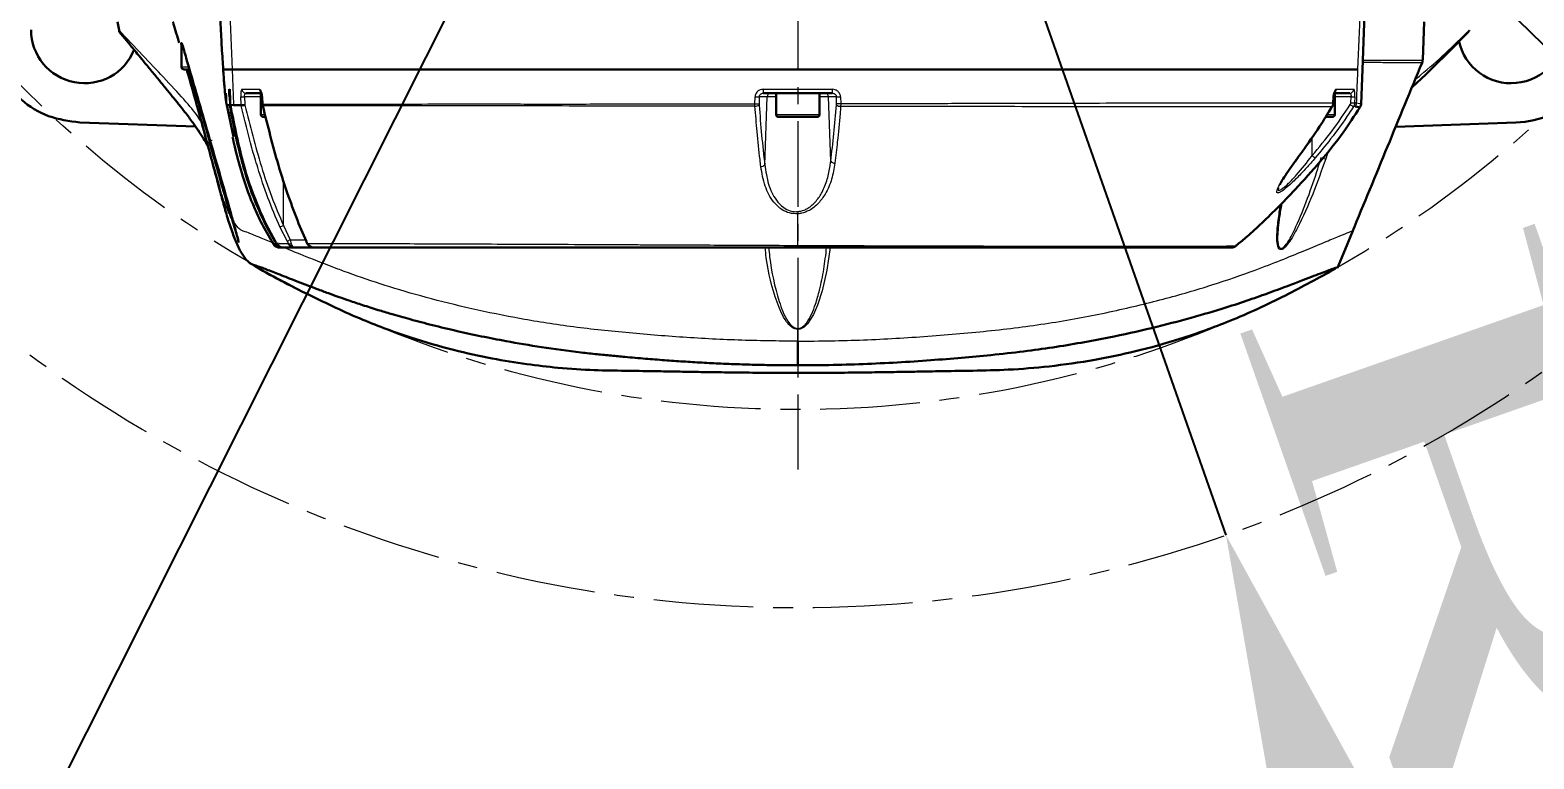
# Model space of a CAD drawing. Header units: millimetres. Extents: x 0 to 8400, y 0 to 5940.
# Drawn here: x 2270 to 2461.6, y 1826.1 to 1919 of the extents above; entities that cross this region are included whole.
import ezdxf

# ---------------------------------------------------------------- set-up
doc = ezdxf.new("R2010")
doc.units = ezdxf.units.MM
doc.linetypes.add('CENTERX2', pattern=[20.32, 12.7, -2.54, 2.54, -2.54])
doc.styles.get("Standard").update_dxf_attribs({"font": 'times.ttf', "width": 2, "height": 50})
doc.dimstyles.new('ISO-25', dxfattribs={"dimtxt": 40, "dimasz": 40, "dimexe": 1.25, "dimexo": 0.625, "dimtad": 1, "dimtxsty": 'Standard', "dimcen": 2.5, "dimclrd": 1, "dimclrt": 1, "dimadec": 0, "dimazin": 0, "dimtfac": 1, "dimtmove": 0, "dimatfit": 3, "dimfxl": 1, "dimarcsym": 0})

# ---------------------------------------------------------------- blocks, each defined once
blk = doc.blocks.new('*D15')
at = {"color": 1, "lineweight": -2, "transparency": 16777216}
for p, q in [((2367.81, 2009.87), (2049.32, 1375.78)), ((1923.86, 1125.99), (2031.37, 1340.03))]:
    blk.add_line(p, q, dxfattribs=at)
at = {"color": 1, "lineweight": 25, "transparency": 16777216}
blk.add_solid([(2025.41, 1343.02), (2037.33, 1337.04), (2049.32, 1375.78)], dxfattribs=at)
at = {"layer": 'Defpoints', "color": 0, "lineweight": 25, "transparency": 16777216}
for p in [(2367.81, 2009.87), (2049.32, 1375.78)]:
    blk.add_point(p, dxfattribs=at)
at = {"color": 1, "lineweight": 25, "transparency": 16777216, "insert": (1945.82, 1226.6), "char_height": 40, "attachment_point": 5, "rotation": 63.331}
blk.add_mtext('R709,59', dxfattribs=at)
blk = doc.blocks.new('*D16')
at = {"color": 1, "lineweight": -2, "transparency": 16777216}
for p, q in [((2367.81, 2009.87), (2422.34, 1854.64)), ((2514.19, 1593.15), (2435.59, 1816.9))]:
    blk.add_line(p, q, dxfattribs=at)
at = {"color": 1, "lineweight": 25, "transparency": 16777216}
blk.add_solid([(2441.88, 1819.11), (2429.3, 1814.69), (2422.34, 1854.64)], dxfattribs=at)
at = {"layer": 'Defpoints', "color": 0, "lineweight": 25, "transparency": 16777216}
for p in [(2367.81, 2009.87), (2422.34, 1854.64)]:
    blk.add_point(p, dxfattribs=at)
at = {"color": 1, "lineweight": 25, "transparency": 16777216, "insert": (2505.62, 1694.62), "char_height": 40, "attachment_point": 5, "rotation": 289.3549}
blk.add_mtext('R164,53', dxfattribs=at)
blk = doc.blocks.new('*D17')
at = {"color": 1, "lineweight": -2, "transparency": 16777216}
for p, q in [((2088.8, 2282.43), (2239.59, 2135.13)), ((2467.42, 1912.57), (2268.2, 2107.18)), ((2496.04, 1884.62), (2524.65, 1856.66))]:
    blk.add_line(p, q, dxfattribs=at)
at = {"color": 1, "lineweight": 25, "transparency": 16777216}
for points in [[(2244.24, 2139.9), (2234.93, 2130.36), (2268.2, 2107.18)], [(2500.69, 1889.38), (2491.38, 1879.85), (2467.42, 1912.57)]]:
    blk.add_solid(points, dxfattribs=at)
at = {"layer": 'Defpoints', "color": 0, "lineweight": 25, "transparency": 16777216}
for p in [(2268.2, 2107.18), (2467.42, 1912.57)]:
    blk.add_point(p, dxfattribs=at)
at = {"color": 1, "lineweight": 25, "transparency": 16777216, "insert": (2167.86, 2241.16), "char_height": 40, "attachment_point": 5, "rotation": 315.6709}
blk.add_mtext('∅278,5', dxfattribs=at)

msp = doc.modelspace()

# ---------------------------------------------------------------- linework, layer by layer
at = {"color": 7, "linetype": 'CENTERX2', "lineweight": 0, "ltscale": 0.857143}
msp.add_line((2367.811, 2151.2), (2367.811, 1862.977), dxfattribs=at)
at = {"color": 8, "linetype": 'Continuous', "lineweight": 15}
for p, q in [((2295.794, 1913.982), (2294.63, 1944.263)), ((2289.334, 1917.373), (2289.35, 1917.329)), ((2289.32, 1917.111), (2289.425, 1917.111)), ((2289.332, 1914.284), (2290.23, 1914.284)), ((2295.965, 1909.527), (2295.794, 1913.982)), ((2295.386, 1911.439), (2295.451, 1911.439)), ((2295.453, 1909.508), (2295.416, 1910.465)), ((2296.896, 1909.511), (2296.864, 1910.465)), ((2297, 1911.439), (2299.246, 1911.439)), ((2299.426, 1910.466), (2297.352, 1910.466)), ((2297.352, 1910.466), (2297.384, 1909.513)), ((2299.599, 1910.465), (2299.642, 1909.528)), ((2362.351, 1909.603), (2362.373, 1910.465)), ((2362.356, 1909.284), (2362.351, 1909.603)), ((2362.898, 1910.466), (2362.876, 1909.605)), ((2362.876, 1909.605), (2362.879, 1909.445)), ((2363.894, 1910.466), (2362.898, 1910.466)), ((2363.396, 1911.439), (2372.226, 1911.439)), ((2363.603, 1901.832), (2363.894, 1910.466)), ((2365.035, 1910.466), (2363.894, 1910.466)), ((2371.727, 1910.466), (2370.586, 1910.466)), ((2372.723, 1910.466), (2371.727, 1910.466)), ((2372.003, 1902.276), (2371.727, 1910.466)), ((2372.744, 1909.627), (2372.723, 1910.466)), ((2372.74, 1909.447), (2372.744, 1909.627)), ((2373.248, 1910.465), (2373.27, 1909.625)), ((2373.27, 1909.625), (2373.263, 1909.266)), ((2435.988, 1909.718), (2436.022, 1910.465)), ((2438.269, 1910.466), (2436.195, 1910.466)), ((2436.375, 1911.439), (2438.621, 1911.439)), ((2438.245, 1909.733), (2438.269, 1910.466)), ((2438.757, 1910.465), (2438.732, 1909.731)), ((2438.732, 1909.731), (2438.977, 1909.731)), ((2295.468, 1909.371), (2295.453, 1909.508)), ((2295.955, 1909.528), (2295.965, 1909.527)), ((2295.965, 1909.527), (2295.966, 1909.528)), ((2295.966, 1909.528), (2295.976, 1909.529)), ((2295.987, 1909.351), (2295.978, 1909.353)), ((2295.988, 1909.352), (2295.987, 1909.351)), ((2295.999, 1909.352), (2295.988, 1909.352)), ((2296.92, 1909.325), (2296.896, 1909.511)), ((2297.384, 1909.513), (2297.396, 1909.42)), ((2299.426, 1908.228), (2299.917, 1908.228)), ((2299.642, 1909.528), (2299.668, 1909.331)), ((2365.035, 1908.228), (2370.586, 1908.228)), ((2435.258, 1908.228), (2436.195, 1908.228)), ((2438.829, 1909.24), (2438.582, 1909.237)), ((2433.331, 1902.993), (2433.333, 1905.351)), ((2435.368, 1903.548), (2435.043, 1902.588)), ((2302.296, 1894.085), (2302.292, 1899.815)), ((2302.797, 1892.025), (2301.855, 1893.894)), ((2302.296, 1894.085), (2303.134, 1892.245)), ((2303.134, 1892.245), (2305.17, 1892.245)), ((2367.811, 1880.848), (2367.811, 1880.958)), ((2367.811, 1879.331), (2367.811, 1880.848))]:
    msp.add_line(p, q, dxfattribs=at)
at = {"color": 7, "linetype": 'Continuous', "lineweight": 30}
for p, q in [((2439.721, 1913.979), (2440.892, 1944.261)), ((2281.17, 1920.038), (2281.358, 1918.98)), ((2447.4, 1915.176), (2447.57, 1920.038)), ((2281.358, 1918.98), (2281.396, 1918.768)), ((2281.396, 1918.768), (2282.564, 1917.352)), ((2453.334, 1918.903), (2453.344, 1918.989)), ((2289.332, 1917.01), (2289.332, 1914.284)), ((2289.52, 1917.01), (2289.332, 1917.01)), ((2290.324, 1913.982), (2289.635, 1913.982)), ((2294.623, 1913.982), (2295.794, 1913.982)), ((2294.624, 1913.982), (2295.794, 1913.982)), ((2295.794, 1913.982), (2439.155, 1913.982)), ((2439.552, 1909.608), (2439.721, 1913.979)), ((2446.037, 1911.708), (2447.792, 1913.333)), ((2294.967, 1910.953), (2294.898, 1910.953)), ((2294.922, 1910.378), (2294.91, 1910.479)), ((2295.018, 1909.809), (2294.922, 1910.378)), ((2294.992, 1910.468), (2295.021, 1909.736)), ((2295.021, 1909.736), (2295.033, 1909.612)), ((2295.033, 1909.612), (2295.945, 1905.371)), ((2295.451, 1911.439), (2295.455, 1911.391)), ((2295.496, 1910.465), (2295.533, 1909.509)), ((2299.361, 1910.953), (2297.497, 1910.953)), ((2299.426, 1910.953), (2299.426, 1908.228)), ((2299.58, 1910.461), (2299.623, 1909.525)), ((2372.195, 1910.953), (2363.427, 1910.953)), ((2365.035, 1910.953), (2365.035, 1908.228)), ((2370.586, 1908.228), (2370.586, 1910.953)), ((2436.012, 1909.714), (2436.046, 1910.461)), ((2436.195, 1908.228), (2436.195, 1910.953)), ((2438.125, 1910.953), (2436.195, 1910.953)), ((2295.533, 1909.509), (2295.548, 1909.369)), ((2299.999, 1907.925), (2299.729, 1907.925)), ((2370.284, 1907.925), (2365.338, 1907.925)), ((2435.893, 1907.925), (2435.045, 1907.925)), ((2291.104, 1906.693), (2276.37, 1907.208)), ((2443.96, 1906.673), (2459.251, 1907.208)), ((2294.136, 1898.867), (2293.407, 1901.603)), ((2293.433, 1901.469), (2293.424, 1901.502)), ((2428.988, 1898.884), (2428.979, 1898.742)), ((2300.046, 1894.307), (2301.306, 1892.001)), ((2304.234, 1894.355), (2305.219, 1892.026)), ((2301.238, 1892), (2300.049, 1894.127)), ((2302.25, 1891.271), (2301.864, 1891.271)), ((2306.06, 1891.271), (2303.735, 1891.271)), ((2367.811, 1876.265), (2367.811, 1879.331))]:
    msp.add_line(p, q, dxfattribs=at)
at = {"color": 8, "linetype": 'Continuous', "lineweight": 15, "flags": 128}
for points in [[(2299.599, 1910.465), (2299.579, 1910.462), (2299.574, 1910.461)], [(2435.988, 1909.718), (2436.008, 1909.715), (2436.014, 1909.714)], [(2436.022, 1910.465), (2436.042, 1910.462), (2436.048, 1910.461)], [(2299.616, 1909.525), (2299.621, 1909.526), (2299.642, 1909.528)], [(2301.238, 1892), (2301.234, 1892.017), (2301.234, 1892.022)], [(2371.94, 1891.271), (2371.511, 1888.397), (2370.895, 1885.741), (2370.317, 1883.941), (2369.791, 1882.726), (2369.029, 1881.54), (2368.616, 1881.148), (2368.098, 1880.886), (2367.811, 1880.848), (2367.811, 1880.848), (2367.811, 1880.848)]]:
    msp.add_lwpolyline(points, dxfattribs=at)
at = {"color": 7, "linetype": 'Continuous', "lineweight": 30, "flags": 128}
for points in [[(2299.641, 1909.338), (2299.647, 1909.333), (2299.668, 1909.331)], [(2435.87, 1909.226), (2435.861, 1909.216), (2435.836, 1909.207)], [(2436.54, 1888.691), (2437.51, 1891.042), (2438.48, 1893.394)], [(2305.18, 1892.055), (2305.194, 1892.039), (2305.219, 1892.026)], [(2305.331, 1891.77), (2305.33, 1891.773), (2305.332, 1891.784), (2305.34, 1891.798)]]:
    msp.add_lwpolyline(points, dxfattribs=at)
at = {"color": 7, "linetype": 'CENTERX2', "lineweight": 0}
for radius in [164.527, 139.25]:
    msp.add_circle((2367.811, 2009.872), radius, dxfattribs=at)
msp.add_arc((2367.811, 2009.872), 709.586, 100, 80, dxfattribs=at)
at = {"color": 7, "linetype": 'Continuous', "lineweight": 30}
for centre, radius, start, end in [((2458.654, 1919.028), 6.813, 191.86398, 82.87851), ((2276.967, 1919.028), 6.813, 180, 338.16127), ((2289.52, 1917.515), 0.505, 247.70661, 261.39532), ((2289.635, 1914.284), 0.303, 180, 270), ((2294.385, 1910.447), 0.527, 3.65409, 4.36737), ((2299.729, 1908.228), 0.303, 180, 270), ((2365.338, 1908.228), 0.303, 180, 270), ((2370.284, 1908.228), 0.303, 270, 0), ((2435.893, 1908.228), 0.303, 270, 0), ((2301.837, 1892.28), 1.009, 212.41374, 270.00013), ((2301.863, 1892.28), 1.009, 222.81888, 269.33145), ((2422.987, 1892.28), 1.009, 269.9602, 312.58406)]:
    msp.add_arc(centre, radius, start, end, dxfattribs=at)
at = {"color": 8, "linetype": 'Continuous', "lineweight": 15}
for centre, radius, start, end in [((2289.73, 1917.514), 0.505, 196.12559, 229.77958), ((2295.21, 1909.041), 1.368, 99.04037, 102.17845), ((2295.891, 1911.458), 0.505, 182.20275, 212.68986), ((2295.477, 1910.894), 0.434, 261.91043, 272.49445), ((2297.09, 1915.497), 5.037, 267.43362, 272.9801), ((2297.5, 1911.454), 0.5, 181.73453, 269.57497), ((2299.757, 1911.454), 0.511, 181.68687, 231.52291), ((2362.595, 1915.146), 5.548, 267.47744, 272.90629), ((2362.617, 1916.011), 5.551, 267.47987, 272.90398), ((2365.369, 1911.321), 1.977, 176.58453, 190.7156), ((2364.39, 1910.458), 0.496, 90.9651, 179.02102), ((2371.231, 1910.458), 0.496, 0.97898, 89.0349), ((2370.252, 1911.321), 1.977, 349.2844, 3.41547), ((2373.004, 1916.011), 5.551, 267.09602, 272.52013), ((2373.026, 1915.169), 5.55, 267.09373, 272.5209), ((2435.865, 1911.454), 0.511, 307.52101, 358.32292), ((2438.121, 1911.454), 0.5, 270.42503, 358.26547), ((2438.507, 1914.765), 5.04, 267.02109, 272.56521), ((2438.531, 1915.497), 5.037, 267.0199, 272.56638), ((2437.961, 1909.769), 1.016, 328.58358, 357.83412), ((2295.511, 1909.908), 0.404, 261.76932, 272.14688), ((2295.705, 1908.448), 0.953, 100.01516, 104.39577), ((2296.965, 1909.567), 1.01, 182.20158, 192.22646), ((2296.973, 1909.566), 1.009, 182.20553, 192.30672), ((2296.973, 1909.567), 1.009, 182.20085, 192.31725), ((2296.984, 1909.567), 1.008, 182.1875, 192.34336), ((2297.122, 1914.542), 5.035, 267.43233, 272.98136), ((2296.03, 1915.008), 5.753, 278.90819, 283.73643), ((2362.407, 1910.049), 0.766, 266.23649, 308.06815), ((2373.218, 1909.983), 0.718, 228.26177, 273.55375), ((2442.82, 1916.732), 8.61, 237.30722, 240.51473), ((2293.569, 1903.391), 1.581, 103.22262, 116.93993), ((2372.5, 1902.67), 0.634, 218.35835, 272.84413), ((2440.984, 1911.96), 11.788, 229.52127, 231.85895), ((2435.396, 1904.751), 2.191, 250.97335, 260.71084), ((2363.116, 1902.224), 0.626, 268.31549, 321.12274), ((2300.191, 1894.042), 0.165, 116.02131, 149.23079), ((2299.137, 1900.747), 7.373, 291.62837, 295.36826), ((2301.464, 1891.818), 0.1, 225.92933, 278.85618), ((2304.102, 1890.393), 2.09, 117.59824, 128.65934), ((2303.085, 1892.175), 0.416, 245.98116, 294.01884)]:
    msp.add_arc(centre, radius, start, end, dxfattribs=at)
at = {"color": 7, "linetype": 'Continuous', "lineweight": 30}
for centre, major_axis, ratio, start_param, end_param in [((2458.783, 1919.334), (-8.802, 8.385), 0.9963623, 2.3687655, 3.8659853), ((2295.425, 1910.429), (-0.039, 1.009), 0.0073982, 6.2829005, 7.8187903), ((2295.49, 1910.429), (-0.039, 1.009), 0.0073701, 4.747013, 6.2829027)]:
    msp.add_ellipse(centre, major_axis=major_axis, ratio=ratio, start_param=start_param, end_param=end_param, dxfattribs=at)
for points, knots in [([(2292.691, 1954.356), (2292.701, 1954.15), (2292.787, 1952.234), (2292.96, 1948.265), (2293.202, 1942.776), (2293.442, 1937.351), (2293.672, 1932.223), (2293.895, 1927.418), (2294.101, 1923.199), (2294.29, 1919.571), (2294.468, 1916.371), (2294.567, 1914.837), (2294.623, 1913.982)], [0, 0, 0, 0, 0.0122862, 0.1138208, 0.2157186, 0.3173775, 0.4184607, 0.5193103, 0.631893, 0.7448956, 0.8576422, 1, 1, 1, 1]), ([(2288.225, 1920.038), (2288.228, 1920.026), (2288.433, 1919.337), (2288.71, 1918.397), (2288.978, 1917.464), (2289.004, 1917.373)], [0, 0, 0, 0, 0.0148412, 0.9036808, 1, 1, 1, 1]), ([(2276.37, 1907.208), (2275.014, 1907.389), (2272.304, 1907.751), (2268.755, 1909.961), (2266.129, 1913.123), (2264.918, 1916.299), (2264.759, 1918.257), (2264.71, 1918.866)], [0, 0, 0, 0, 0.2249112, 0.4498429, 0.6743307, 0.8986443, 1, 1, 1, 1]), ([(2292.705, 1904.121), (2292.685, 1904.166), (2292.544, 1904.488), (2292.126, 1905.184), (2291.491, 1906.161), (2290.702, 1907.268), (2289.878, 1908.359), (2288.991, 1909.489), (2288.179, 1910.501), (2287.316, 1911.56), (2286.401, 1912.672), (2285.439, 1913.84), (2284.524, 1914.955), (2283.752, 1915.898), (2283.119, 1916.672), (2282.742, 1917.135), (2282.564, 1917.352)], [0, 0, 0, 0, 0.0155199, 0.11091595, 0.20693791, 0.29071822, 0.39752276, 0.47175625, 0.55014885, 0.62073959, 0.69745298, 0.7799454, 0.85456801, 0.91441979, 0.95966956, 1, 1, 1, 1]), ([(2289.343, 1917.01), (2289.323, 1917.082), (2289.281, 1917.23), (2289.249, 1917.352), (2289.246, 1917.367), (2289.245, 1917.374)], [0, 0, 0, 0, 0.33841721, 0.691504, 1, 1, 1, 1]), ([(2289.35, 1917.329), (2289.35, 1917.329), (2289.35, 1917.33), (2289.358, 1917.306), (2289.372, 1917.261), (2289.381, 1917.233)], [0, 0, 0, 0, 0.0902314, 0.4402275, 1, 1, 1, 1]), ([(2447.793, 1913.334), (2449.382, 1914.893), (2451.251, 1916.727), (2453.062, 1918.619), (2453.334, 1918.903)], [0, 0, 0, 0, 0.8498848, 1, 1, 1, 1]), ([(2289.381, 1917.233), (2289.387, 1917.213), (2289.408, 1917.147), (2289.469, 1916.943), (2289.551, 1916.668), (2289.607, 1916.474), (2289.634, 1916.381)], [0, 0, 0, 0, 0.1328473, 0.4332322, 0.7306664, 1, 1, 1, 1]), ([(2289.634, 1916.381), (2289.728, 1916.059), (2290.198, 1914.446), (2291.272, 1910.747), (2292.248, 1907.369), (2292.851, 1905.282)], [0, 0, 0, 0, 0.0872022, 0.4360095, 1, 1, 1, 1]), ([(2289.977, 1913.982), (2290.029, 1913.801), (2290.586, 1911.862), (2291.772, 1907.593), (2292.872, 1903.518), (2293.475, 1901.281)], [0, 0, 0, 0, 0.0441306, 0.4752241, 1, 1, 1, 1]), ([(2294.624, 1913.982), (2294.634, 1913.834), (2294.696, 1912.922), (2294.798, 1911.577), (2294.872, 1910.862), (2294.909, 1910.504)], [0, 0, 0, 0, 0.087768, 0.5428244, 1, 1, 1, 1]), ([(2438.41, 1893.224), (2439.912, 1896.863), (2442.884, 1904.061), (2445.854, 1911.264), (2447.323, 1914.826)], [0, 0, 0, 0, 0.5054054, 1, 1, 1, 1]), ([(2447.321, 1914.827), (2447.322, 1914.827), (2447.329, 1914.826), (2447.319, 1914.826), (2447.31, 1914.827)], [0, 0, 0, 0, 0.137777, 1, 1, 1, 1]), ([(2447.311, 1914.826), (2447.327, 1914.855), (2447.387, 1914.961), (2447.387, 1915.086), (2447.386, 1915.178)], [0, 0, 0, 0, 0.26525029, 1, 1, 1, 1]), ([(2294.909, 1910.504), (2294.909, 1910.5), (2294.91, 1910.494), (2294.91, 1910.488), (2294.91, 1910.486), (2294.91, 1910.488), (2294.91, 1910.504), (2294.907, 1910.581), (2294.902, 1910.736), (2294.897, 1910.914), (2294.898, 1910.942), (2294.898, 1910.953)], [0, 0, 0, 0, 0.0165001, 0.0265364, 0.0332819, 0.0400304, 0.0539749, 0.1148755, 0.3572571, 0.7270655, 1, 1, 1, 1]), ([(2294.967, 1910.953), (2294.968, 1910.944), (2294.971, 1910.921), (2294.98, 1910.739), (2294.988, 1910.564), (2294.992, 1910.469), (2294.992, 1910.468)], [0, 0, 0, 0, 0.252522, 0.6015126, 0.9955103, 1, 1, 1, 1]), ([(2299.453, 1911.069), (2299.452, 1911.07), (2299.451, 1911.071), (2299.473, 1911.03), (2299.506, 1910.935), (2299.543, 1910.772), (2299.567, 1910.602), (2299.57, 1910.492), (2299.571, 1910.461)], [0, 0, 0, 0, 0.0777917, 0.2221004, 0.4117264, 0.6319461, 0.8965242, 1, 1, 1, 1]), ([(2435.864, 1909.229), (2435.89, 1909.271), (2435.978, 1909.417), (2435.998, 1909.59), (2436.013, 1909.713)], [0, 0, 0, 0, 0.2860928, 1, 1, 1, 1]), ([(2436.05, 1910.461), (2436.051, 1910.493), (2436.054, 1910.614), (2436.083, 1910.798), (2436.125, 1910.968), (2436.157, 1911.052), (2436.176, 1911.079), (2436.171, 1911.072), (2436.171, 1911.072)], [0, 0, 0, 0, 0.1080417, 0.4044729, 0.646357, 0.8418597, 0.9977439, 1, 1, 1, 1]), ([(2439.374, 1909.139), (2439.393, 1909.162), (2439.492, 1909.278), (2439.556, 1909.457), (2439.546, 1909.596), (2439.545, 1909.61)], [0, 0, 0, 0, 0.1809686, 0.9169372, 1, 1, 1, 1]), ([(2300.049, 1894.127), (2299.496, 1895.313), (2298.385, 1897.697), (2297.422, 1900.753), (2296.372, 1904.63), (2295.867, 1907.277), (2295.468, 1909.371)], [0, 0, 0, 0, 0.24600703, 0.4946973, 0.600307, 1, 1, 1, 1]), ([(2295.548, 1909.369), (2296.059, 1906.818), (2296.789, 1903.164), (2298.337, 1898.131), (2299.42, 1895.706), (2300.046, 1894.307)], [0, 0, 0, 0, 0.4942309, 0.7080486, 1, 1, 1, 1]), ([(2299.615, 1909.575), (2299.615, 1909.528), (2299.614, 1909.448), (2299.642, 1909.372), (2299.653, 1909.341)], [0, 0, 0, 0, 0.5823895, 1, 1, 1, 1]), ([(2299.668, 1909.331), (2300.296, 1906.798), (2301.264, 1902.899), (2302.858, 1897.924), (2303.797, 1895.488), (2304.234, 1894.355)], [0, 0, 0, 0, 0.497702, 0.7664826, 1, 1, 1, 1]), ([(2423.654, 1891.537), (2424.049, 1891.857), (2425.083, 1892.693), (2426.799, 1894.282), (2428.917, 1896.335), (2431.499, 1899.006), (2434.35, 1902.21), (2437.162, 1905.653), (2438.691, 1908.056), (2439.374, 1909.129)], [0, 0, 0, 0, 0.0646395, 0.1693112, 0.2962157, 0.4383411, 0.6394895, 0.8391408, 1, 1, 1, 1]), ([(2431.468, 1902.704), (2431.659, 1902.964), (2432.615, 1904.265), (2434.113, 1906.399), (2435.316, 1908.359), (2435.836, 1909.207)], [0, 0, 0, 0, 0.1242228, 0.6212268, 1, 1, 1, 1]), ([(2439.387, 1909.128), (2439.387, 1909.125), (2439.387, 1909.122), (2439.394, 1909.102), (2439.107, 1909.172), (2438.829, 1909.24)], [0, 0, 0, 0, 0.1710226, 0.1949085, 1, 1, 1, 1]), ([(2292.851, 1905.282), (2293.28, 1903.792), (2294.142, 1900.797), (2295.163, 1897.207), (2295.722, 1895.204), (2295.885, 1894.62)], [0, 0, 0, 0, 0.4120918, 0.8287379, 1, 1, 1, 1]), ([(2295.67, 1895.001), (2295.293, 1896.305), (2294.53, 1898.94), (2293.581, 1902.257), (2293.019, 1904.22), (2292.853, 1904.8)], [0, 0, 0, 0, 0.4083497, 0.8251902, 1, 1, 1, 1]), ([(2295.829, 1905.346), (2295.847, 1905.26), (2295.938, 1904.826), (2296.299, 1903.247), (2297.068, 1900.318), (2298.296, 1896.892), (2299.69, 1893.942), (2300.614, 1892.427), (2301.086, 1891.652)], [0, 0, 0, 0, 0.0313335, 0.1577201, 0.4200188, 0.6998478, 0.8466501, 1, 1, 1, 1]), ([(2429.191, 1899.259), (2429.232, 1899.338), (2429.37, 1899.611), (2429.773, 1900.261), (2430.409, 1901.211), (2431.016, 1902.071), (2431.423, 1902.613), (2431.525, 1902.749)], [0, 0, 0, 0, 0.0937442, 0.3200896, 0.5874113, 0.8960953, 1, 1, 1, 1]), ([(2293.423, 1901.475), (2293.623, 1900.729), (2293.995, 1899.34), (2294.363, 1897.965), (2294.533, 1897.328)], [0, 0, 0, 0, 0.53701551, 1, 1, 1, 1]), ([(2294.537, 1897.329), (2294.725, 1896.64), (2295.126, 1895.176), (2295.747, 1893.286), (2296.301, 1891.883), (2296.756, 1890.944), (2297.114, 1890.32), (2297.477, 1889.811), (2297.834, 1889.43), (2298.241, 1889.144), (2298.489, 1889.083), (2299.309, 1888.809), (2300.826, 1888.215), (2302.791, 1887.441), (2304.811, 1886.655), (2306.629, 1885.967), (2307.957, 1885.473), (2309.328, 1884.975), (2310.776, 1884.472), (2312.428, 1883.922), (2314.204, 1883.361), (2316.22, 1882.757), (2318.499, 1882.11), (2321.299, 1881.373), (2324.334, 1880.642), (2327.473, 1879.957), (2331.041, 1879.258), (2335.238, 1878.544), (2339.155, 1878.009), (2342.157, 1877.678), (2344.022, 1877.498), (2346.076, 1877.305), (2348.33, 1877.11), (2350.807, 1876.915), (2353.206, 1876.748), (2355.597, 1876.604), (2358.097, 1876.479), (2360.649, 1876.379), (2363.197, 1876.31), (2365.565, 1876.271), (2367.083, 1876.267), (2367.811, 1876.265)], [0, 0, 0, 0, 0.0699705, 0.1489126, 0.2260689, 0.2679818, 0.3088444, 0.3507856, 0.3919913, 0.4324216, 0.4753506, 0.5146118, 0.5471886, 0.5788743, 0.6116591, 0.6251689, 0.6399084, 0.6530018, 0.6650848, 0.6798514, 0.6961602, 0.7087981, 0.7269663, 0.7467052, 0.767345, 0.7870614, 0.8059306, 0.83194, 0.8597553, 0.8706895, 0.8802657, 0.889394, 0.9029891, 0.9153068, 0.9274735, 0.9395047, 0.9514158, 0.9649473, 0.977553, 0.9892378, 1, 1, 1, 1]), ([(2428.912, 1892.83), (2428.912, 1892.847), (2428.903, 1893.134), (2428.969, 1893.93), (2429.114, 1895.247), (2429.294, 1896.294), (2429.39, 1896.853)], [0, 0, 0, 0, 0.0146434, 0.250292, 0.5998898, 1, 1, 1, 1]), ([(2295.885, 1894.618), (2295.985, 1894.259), (2296.182, 1893.544), (2296.402, 1892.738), (2296.488, 1892.403), (2296.512, 1892.311)], [0, 0, 0, 0, 0.42217643, 0.84153747, 1, 1, 1, 1]), ([(2296.512, 1892.311), (2296.533, 1892.231), (2296.567, 1892.096), (2296.586, 1892.007), (2296.585, 1892.011), (2296.585, 1892.012)], [0, 0, 0, 0, 0.5713229, 0.9524327, 1, 1, 1, 1]), ([(2300.985, 1891.739), (2300.99, 1891.739), (2301.005, 1891.737), (2301.02, 1891.737), (2301.031, 1891.737)], [0, 0, 0, 0, 0.3141906, 1, 1, 1, 1]), ([(2301.306, 1892.001), (2301.325, 1891.97), (2301.376, 1891.886), (2301.428, 1891.802), (2301.46, 1891.75)], [0, 0, 0, 0, 0.3773891, 1, 1, 1, 1]), ([(2302.25, 1891.271), (2302.247, 1891.271), (2302.134, 1891.271), (2301.911, 1891.311), (2301.607, 1891.472), (2301.466, 1891.654), (2301.395, 1891.746)], [0, 0, 0, 0, 0.0064381, 0.3369484, 0.663075, 1, 1, 1, 1]), ([(2301.46, 1891.75), (2301.532, 1891.657), (2301.672, 1891.474), (2301.979, 1891.311), (2302.204, 1891.271), (2302.318, 1891.271), (2302.32, 1891.271)], [0, 0, 0, 0, 0.3362587, 0.6616922, 0.9935939, 1, 1, 1, 1]), ([(2303.735, 1891.271), (2303.469, 1891.271), (2302.938, 1891.271), (2302.771, 1891.271), (2302.712, 1891.271), (2302.546, 1891.271), (2302.413, 1891.271), (2302.32, 1891.271)], [0, 0, 0, 0, 0.0779398, 0.1560964, 0.2342703, 0.4700685, 1, 1, 1, 1]), ([(2303.735, 1891.271), (2303.733, 1891.271), (2303.718, 1891.271), (2303.591, 1891.275), (2303.371, 1891.33), (2303.095, 1891.512), (2302.976, 1891.7), (2302.915, 1891.796)], [0, 0, 0, 0, 0.0059707, 0.0464615, 0.382963, 0.6849328, 1, 1, 1, 1]), ([(2305.185, 1892.057), (2305.209, 1892.001), (2305.258, 1891.883), (2305.331, 1891.771), (2305.369, 1891.712)], [0, 0, 0, 0, 0.4725031, 1, 1, 1, 1]), ([(2305.34, 1891.798), (2305.409, 1891.703), (2305.543, 1891.515), (2305.856, 1891.332), (2306.107, 1891.275), (2306.251, 1891.271), (2306.269, 1891.271), (2306.271, 1891.271)], [0, 0, 0, 0, 0.3138531, 0.6146554, 0.9497386, 0.9940631, 1, 1, 1, 1]), ([(2305.343, 1891.777), (2305.377, 1891.715), (2305.433, 1891.614), (2305.528, 1891.553), (2305.563, 1891.53)], [0, 0, 0, 0, 0.6241232, 1, 1, 1, 1]), ([(2367.755, 1891.271), (2365.507, 1891.271), (2361.002, 1891.271), (2354.259, 1891.271), (2347.627, 1891.271), (2341.192, 1891.271), (2335.032, 1891.271), (2329.216, 1891.271), (2323.833, 1891.271), (2318.934, 1891.271), (2314.13, 1891.271), (2309.649, 1891.271), (2307.397, 1891.271), (2306.271, 1891.271)], [0, 0, 0, 0, 0.0857314, 0.1717363, 0.2574691, 0.3432042, 0.4292163, 0.5149595, 0.6007672, 0.6868488, 0.7726593, 0.8863303, 1, 1, 1, 1]), ([(2423.093, 1891.271), (2423.094, 1891.271), (2423.124, 1891.271), (2422.584, 1891.271), (2421.23, 1891.271), (2419.166, 1891.271), (2416.418, 1891.271), (2412.975, 1891.271), (2408.911, 1891.271), (2404.269, 1891.271), (2399.087, 1891.271), (2393.445, 1891.271), (2387.417, 1891.271), (2381.066, 1891.271), (2374.492, 1891.271), (2369.998, 1891.271), (2367.755, 1891.271)], [0, 0, 0, 0, 0.00254877, 0.09475439, 0.16999576, 0.24547799, 0.32071977, 0.39594926, 0.47141684, 0.54664573, 0.62210523, 0.69780612, 0.77326196, 0.84875938, 0.92450086, 1, 1, 1, 1]), ([(2298.16, 1889.221), (2298.227, 1889.179), (2300.619, 1887.702), (2305.377, 1885.297), (2312.084, 1882.092), (2318.277, 1879.809), (2323.799, 1878.21), (2328.747, 1877.119), (2333.199, 1876.392), (2337.596, 1875.895), (2341.81, 1875.623), (2345.686, 1875.576), (2349.049, 1875.523), (2351.886, 1875.474), (2354.281, 1875.432), (2356.678, 1875.392), (2359.862, 1875.345), (2363.632, 1875.307), (2367.74, 1875.292), (2371.809, 1875.306), (2375.494, 1875.342), (2378.704, 1875.388), (2381.351, 1875.432), (2383.664, 1875.472), (2386.649, 1875.525), (2390.332, 1875.583), (2394.825, 1875.675), (2400.012, 1876.103), (2405.423, 1876.872), (2410.995, 1878.034), (2416.743, 1879.629), (2423.144, 1881.944), (2429.779, 1885), (2434.185, 1887.423), (2436.308, 1888.59)], [0, 0, 0, 0, 0.0015172, 0.0540113, 0.1027955, 0.1455007, 0.1831955, 0.2173089, 0.2486905, 0.2778331, 0.3138, 0.346802, 0.376714, 0.3973538, 0.4164558, 0.434354, 0.4551253, 0.4807552, 0.5076496, 0.5334449, 0.5582175, 0.579865, 0.5985054, 0.6165056, 0.6388084, 0.6657994, 0.6980204, 0.73478, 0.7760248, 0.812639, 0.8531968, 0.899007, 0.9513476, 1, 1, 1, 1]), ([(2367.811, 1876.265), (2369.133, 1876.272), (2371.91, 1876.287), (2376.138, 1876.413), (2380.469, 1876.62), (2384.659, 1876.896), (2388.641, 1877.221), (2392.598, 1877.584), (2396.481, 1878.006), (2400.314, 1878.543), (2403.933, 1879.14), (2408.196, 1879.949), (2412.966, 1881.008), (2417.954, 1882.307), (2422.047, 1883.524), (2425.335, 1884.602), (2428.069, 1885.583), (2430.379, 1886.447), (2432.202, 1887.14), (2433.569, 1887.665), (2434.645, 1888.077), (2435.491, 1888.396), (2436.112, 1888.621), (2436.444, 1888.722), (2436.571, 1888.749), (2436.551, 1888.727), (2436.55, 1888.726)], [0, 0, 0, 0, 0.0361925, 0.0760045, 0.1161398, 0.1561811, 0.1935862, 0.2297346, 0.2712567, 0.30934, 0.3476687, 0.3866799, 0.4509071, 0.5158218, 0.5797088, 0.6277683, 0.6759935, 0.7290572, 0.7727823, 0.811813, 0.8502015, 0.8881738, 0.9267897, 0.9657937, 0.9978749, 1, 1, 1, 1])]:
    msp.add_open_spline(points, degree=3, knots=knots, dxfattribs=at)
at = {"color": 8, "linetype": 'Continuous', "lineweight": 15}
for points, knots in [([(2439.155, 1913.982), (2439.365, 1919.03), (2439.785, 1929.124), (2440.201, 1939.218), (2440.409, 1944.263)], [0, 0, 0, 0, 0.5002066, 1, 1, 1, 1]), ([(2291.875, 1907.18), (2291.74, 1907.434), (2291.349, 1908.166), (2289.706, 1910.087), (2287.226, 1912.763), (2284.374, 1915.749), (2282.362, 1917.905), (2281.358, 1918.98)], [0, 0, 0, 0, 0.1245182, 0.3598215, 0.5948784, 0.7979759, 1, 1, 1, 1]), ([(2289.245, 1917.374), (2289.248, 1917.374), (2289.265, 1917.374), (2289.294, 1917.374), (2289.322, 1917.373), (2289.334, 1917.373)], [0, 0, 0, 0, 0.1175815, 0.5879022, 1, 1, 1, 1]), ([(2289.334, 1917.373), (2289.338, 1917.367), (2289.342, 1917.356), (2289.37, 1917.266), (2289.381, 1917.233)], [0, 0, 0, 0, 0.6353972, 1, 1, 1, 1]), ([(2446.446, 1912.699), (2446.684, 1912.891), (2449.101, 1914.834), (2451.332, 1917.02), (2453.344, 1918.99)], [0, 0, 0, 0, 0.0985511, 1, 1, 1, 1]), ([(2292.853, 1904.8), (2292.76, 1905.123), (2292.298, 1906.738), (2291.421, 1909.799), (2290.631, 1912.536), (2290.214, 1913.982)], [0, 0, 0, 0, 0.1054893, 0.5274474, 1, 1, 1, 1]), ([(2438.977, 1909.731), (2439.005, 1910.396), (2439.064, 1911.813), (2439.123, 1913.23), (2439.155, 1913.982)], [0, 0, 0, 0, 0.4695259, 1, 1, 1, 1]), ([(2447.31, 1914.827), (2447.263, 1914.827), (2447.165, 1914.827), (2446.315, 1914.824), (2445.081, 1914.82), (2443.524, 1914.824), (2441.772, 1914.837), (2440.362, 1914.848), (2439.755, 1914.852)], [0, 0, 0, 0, 0.1902579, 0.3899357, 0.5508038, 0.7116714, 0.8758614, 1, 1, 1, 1]), ([(2439.767, 1915.151), (2440.374, 1915.15), (2441.77, 1915.147), (2443.539, 1915.144), (2445.118, 1915.151), (2446.383, 1915.163), (2447.154, 1915.175), (2447.497, 1915.173), (2447.398, 1915.176), (2447.396, 1915.176)], [0, 0, 0, 0, 0.1233672, 0.2837652, 0.44748, 0.6111941, 0.8044704, 0.9977463, 1, 1, 1, 1]), ([(2294.993, 1910.479), (2294.971, 1910.479), (2294.921, 1910.48), (2294.914, 1910.479), (2294.91, 1910.479)], [0, 0, 0, 0, 0.4326078, 1, 1, 1, 1]), ([(2295.021, 1909.736), (2295.046, 1909.649), (2295.098, 1909.473), (2295.185, 1909.528), (2295.305, 1909.497), (2295.401, 1909.504), (2295.453, 1909.508)], [0, 0, 0, 0, 0.1579967, 0.3160232, 0.6321668, 1, 1, 1, 1]), ([(2295.468, 1909.371), (2295.415, 1909.37), (2295.318, 1909.367), (2295.198, 1909.4), (2295.11, 1909.347), (2295.059, 1909.524), (2295.033, 1909.612)], [0, 0, 0, 0, 0.3678165, 0.683888, 0.8419591, 1, 1, 1, 1]), ([(2297, 1911.439), (2296.988, 1911.434), (2296.956, 1911.423), (2296.912, 1911.31), (2296.877, 1911.091), (2296.859, 1910.799), (2296.862, 1910.576), (2296.864, 1910.465)], [0, 0, 0, 0, 0.1383223, 0.3570278, 0.5722673, 0.786289, 1, 1, 1, 1]), ([(2297.352, 1910.466), (2297.35, 1910.522), (2297.346, 1910.634), (2297.367, 1910.781), (2297.404, 1910.89), (2297.45, 1910.946), (2297.484, 1910.951), (2297.497, 1910.953)], [0, 0, 0, 0, 0.2099394, 0.420991, 0.6359837, 0.8579604, 1, 1, 1, 1]), ([(2299.599, 1910.465), (2299.595, 1910.524), (2299.585, 1910.696), (2299.539, 1910.968), (2299.457, 1911.228), (2299.354, 1911.405), (2299.282, 1911.427), (2299.246, 1911.439)], [0, 0, 0, 0, 0.1144073, 0.33066432, 0.55131509, 0.77555959, 1, 1, 1, 1]), ([(2299.642, 1909.528), (2300.576, 1909.53), (2302.447, 1909.534), (2306.303, 1909.55), (2310.864, 1909.549), (2316.178, 1909.553), (2322.129, 1909.574), (2328.837, 1909.574), (2336.276, 1909.56), (2344.506, 1909.571), (2353.232, 1909.589), (2359.311, 1909.598), (2362.351, 1909.603)], [0, 0, 0, 0, 0.09570324, 0.19171102, 0.28741346, 0.38310382, 0.47909868, 0.57478765, 0.67860197, 0.78241621, 0.89120798, 1, 1, 1, 1]), ([(2363.396, 1911.439), (2363.323, 1911.434), (2363.137, 1911.423), (2362.854, 1911.31), (2362.594, 1911.091), (2362.414, 1910.798), (2362.387, 1910.576), (2362.373, 1910.465)], [0, 0, 0, 0, 0.1389352, 0.3575987, 0.5726921, 0.786504, 1, 1, 1, 1]), ([(2362.898, 1910.466), (2362.905, 1910.522), (2362.918, 1910.634), (2363.011, 1910.78), (2363.146, 1910.89), (2363.293, 1910.946), (2363.389, 1910.951), (2363.427, 1910.953)], [0, 0, 0, 0, 0.2095244, 0.4202711, 0.6351072, 0.857212, 1, 1, 1, 1]), ([(2372.195, 1910.953), (2372.256, 1910.948), (2372.376, 1910.937), (2372.538, 1910.849), (2372.657, 1910.718), (2372.715, 1910.582), (2372.721, 1910.496), (2372.723, 1910.466)], [0, 0, 0, 0, 0.2302956, 0.4566885, 0.6757192, 0.8880867, 1, 1, 1, 1]), ([(2373.248, 1910.465), (2373.244, 1910.524), (2373.23, 1910.695), (2373.118, 1910.967), (2372.888, 1911.228), (2372.577, 1911.405), (2372.343, 1911.427), (2372.226, 1911.439)], [0, 0, 0, 0, 0.113969, 0.3301574, 0.5509188, 0.7753583, 1, 1, 1, 1]), ([(2373.27, 1909.625), (2373.513, 1909.625), (2376.436, 1909.632), (2382.021, 1909.643), (2389.85, 1909.656), (2397.406, 1909.672), (2404.579, 1909.69), (2411.293, 1909.706), (2417.466, 1909.714), (2422.995, 1909.717), (2427.839, 1909.721), (2431.476, 1909.718), (2434.159, 1909.714), (2435.378, 1909.717), (2435.988, 1909.718)], [0, 0, 0, 0, 0.0086864, 0.1043944, 0.2004074, 0.2961156, 0.3918342, 0.4878582, 0.5835765, 0.6793088, 0.7753467, 0.8710787, 0.9355394, 1, 1, 1, 1]), ([(2435.836, 1909.207), (2435.886, 1909.307), (2435.966, 1909.468), (2435.982, 1909.649), (2435.988, 1909.718)], [0, 0, 0, 0, 0.6181214, 1, 1, 1, 1]), ([(2436.375, 1911.439), (2436.353, 1911.434), (2436.296, 1911.423), (2436.205, 1911.31), (2436.116, 1911.091), (2436.048, 1910.799), (2436.031, 1910.576), (2436.022, 1910.465)], [0, 0, 0, 0, 0.1383482, 0.3570095, 0.5722759, 0.7862863, 1, 1, 1, 1]), ([(2438.125, 1910.953), (2438.145, 1910.948), (2438.187, 1910.937), (2438.235, 1910.849), (2438.266, 1910.719), (2438.275, 1910.582), (2438.271, 1910.496), (2438.269, 1910.466)], [0, 0, 0, 0, 0.2298752, 0.4559801, 0.6749555, 0.8875537, 1, 1, 1, 1]), ([(2438.169, 1909.486), (2438.185, 1909.513), (2438.228, 1909.589), (2438.238, 1909.677), (2438.245, 1909.733)], [0, 0, 0, 0, 0.3605788, 1, 1, 1, 1]), ([(2438.732, 1909.731), (2438.719, 1909.619), (2438.698, 1909.444), (2438.613, 1909.292), (2438.582, 1909.237)], [0, 0, 0, 0, 0.6396465, 1, 1, 1, 1]), ([(2438.757, 1910.465), (2438.758, 1910.524), (2438.762, 1910.696), (2438.755, 1910.968), (2438.726, 1911.228), (2438.681, 1911.405), (2438.641, 1911.427), (2438.621, 1911.439)], [0, 0, 0, 0, 0.1144029, 0.3306678, 0.5513399, 0.7755777, 1, 1, 1, 1]), ([(2438.977, 1909.731), (2439.238, 1909.669), (2439.561, 1909.593), (2439.534, 1909.606), (2439.528, 1909.609)], [0, 0, 0, 0, 0.8092161, 1, 1, 1, 1]), ([(2295.533, 1909.509), (2295.6, 1909.508), (2295.741, 1909.507), (2295.882, 1909.521), (2295.955, 1909.528)], [0, 0, 0, 0, 0.4763462, 1, 1, 1, 1]), ([(2295.978, 1909.353), (2295.977, 1909.353), (2295.899, 1909.404), (2295.759, 1909.335), (2295.616, 1909.358), (2295.548, 1909.369)], [0, 0, 0, 0, 0.0066125, 0.52365045, 1, 1, 1, 1]), ([(2295.976, 1909.529), (2296.039, 1909.521), (2296.166, 1909.505), (2296.652, 1909.509), (2296.896, 1909.511)], [0, 0, 0, 0, 0.4987382, 1, 1, 1, 1]), ([(2296.92, 1909.325), (2296.677, 1909.324), (2296.19, 1909.323), (2296.063, 1909.342), (2295.999, 1909.352)], [0, 0, 0, 0, 0.4987401, 1, 1, 1, 1]), ([(2301.855, 1893.894), (2301.328, 1895.13), (2300.272, 1897.609), (2299.155, 1900.998), (2297.991, 1904.892), (2297.353, 1907.532), (2296.92, 1909.325)], [0, 0, 0, 0, 0.2484038, 0.4979311, 0.6591583, 1, 1, 1, 1]), ([(2297.396, 1909.42), (2298.05, 1906.797), (2299.026, 1902.881), (2300.727, 1897.777), (2301.773, 1895.317), (2302.296, 1894.085)], [0, 0, 0, 0, 0.5027965, 0.7509713, 1, 1, 1, 1]), ([(2362.356, 1909.284), (2360.061, 1909.288), (2355.466, 1909.296), (2348.703, 1909.304), (2341.92, 1909.307), (2335.217, 1909.315), (2328.349, 1909.342), (2321.66, 1909.342), (2315.777, 1909.32), (2310.662, 1909.337), (2306.329, 1909.339), (2302.474, 1909.329), (2300.602, 1909.33), (2299.668, 1909.331)], [0, 0, 0, 0, 0.082132, 0.1644571, 0.2465892, 0.335907, 0.4252247, 0.528271, 0.6313188, 0.7125925, 0.808293, 0.9042989, 1, 1, 1, 1]), ([(2363.098, 1901.599), (2363.064, 1901.891), (2362.895, 1903.351), (2362.623, 1905.871), (2362.441, 1908.197), (2362.356, 1909.284)], [0, 0, 0, 0, 0.1174484, 0.5873824, 1, 1, 1, 1]), ([(2362.879, 1909.445), (2362.981, 1908.147), (2363.184, 1905.541), (2363.463, 1903.071), (2363.603, 1901.832)], [0, 0, 0, 0, 0.4982128, 1, 1, 1, 1]), ([(2372.003, 1902.276), (2372.141, 1903.441), (2372.416, 1905.776), (2372.632, 1908.222), (2372.74, 1909.447)], [0, 0, 0, 0, 0.4992294, 1, 1, 1, 1]), ([(2373.263, 1909.266), (2373.239, 1908.959), (2373.118, 1907.42), (2372.875, 1905.003), (2372.636, 1902.938), (2372.532, 1902.036)], [0, 0, 0, 0, 0.1233974, 0.6172739, 1, 1, 1, 1]), ([(2435.836, 1909.207), (2435.227, 1909.204), (2434.007, 1909.199), (2431.328, 1909.199), (2427.699, 1909.201), (2422.869, 1909.202), (2417.356, 1909.208), (2411.202, 1909.216), (2404.509, 1909.219), (2397.354, 1909.224), (2389.816, 1909.236), (2382.002, 1909.252), (2376.426, 1909.262), (2373.506, 1909.266), (2373.263, 1909.266)], [0, 0, 0, 0, 0.0644704, 0.1289415, 0.2246315, 0.3206241, 0.4163145, 0.5120187, 0.608027, 0.7037317, 0.7994824, 0.8955381, 0.9912878, 1, 1, 1, 1]), ([(2433.331, 1902.993), (2434.19, 1904.033), (2435.911, 1906.117), (2437.416, 1908.361), (2438.169, 1909.486)], [0, 0, 0, 0, 0.499033, 1, 1, 1, 1]), ([(2438.582, 1909.237), (2438.401, 1908.953), (2437.494, 1907.535), (2435.88, 1905.337), (2434.364, 1903.492), (2433.703, 1902.689)], [0, 0, 0, 0, 0.1235303, 0.6180032, 1, 1, 1, 1]), ([(2367.792, 1895.853), (2368.069, 1895.9), (2368.526, 1895.978), (2369.363, 1896.412), (2370.198, 1897.175), (2371.012, 1898.45), (2371.604, 1899.968), (2371.889, 1901.303), (2371.98, 1902.079), (2372.003, 1902.276)], [0, 0, 0, 0, 0.0929427, 0.1532757, 0.3193019, 0.4874036, 0.7061959, 0.9255177, 1, 1, 1, 1]), ([(2372.532, 1902.036), (2372.421, 1901.353), (2372.199, 1899.99), (2371.465, 1898.263), (2370.49, 1896.9), (2369.453, 1896.035), (2368.48, 1895.673), (2367.975, 1895.578), (2367.811, 1895.578), (2367.811, 1895.578)], [0, 0, 0, 0, 0.2519303, 0.5029785, 0.6707326, 0.8397276, 0.9481528, 0.9999937, 1, 1, 1, 1]), ([(2433.703, 1902.689), (2433.334, 1902.259), (2432.596, 1901.399), (2431.439, 1900.181), (2430.371, 1899.16), (2429.538, 1898.486), (2429.016, 1898.192), (2428.788, 1898.232), (2428.821, 1898.593), (2429.206, 1899.403), (2430.099, 1900.817), (2430.986, 1902.04), (2431.468, 1902.704)], [0, 0, 0, 0, 0.1049112, 0.2095871, 0.3180021, 0.405565, 0.4752435, 0.5451985, 0.6106384, 0.703269, 0.8389667, 1, 1, 1, 1]), ([(2435.043, 1902.588), (2434.513, 1901.084), (2433.456, 1898.084), (2431.837, 1894.439), (2430.564, 1892.141), (2429.87, 1891.287), (2429.493, 1891.011), (2429.23, 1890.986), (2429.016, 1891.178), (2428.839, 1891.724), (2428.8, 1892.949), (2428.953, 1894.708), (2429.19, 1896.097), (2429.304, 1896.763)], [0, 0, 0, 0, 0.2243647, 0.4473232, 0.5585223, 0.6039285, 0.6310238, 0.658382, 0.6823621, 0.7194666, 0.7890745, 0.8989411, 1, 1, 1, 1]), ([(2428.916, 1892.831), (2428.918, 1892.456), (2428.92, 1891.875), (2429.073, 1891.341), (2429.255, 1891.155), (2429.407, 1891.16), (2429.579, 1891.235), (2429.845, 1891.453), (2430.473, 1892.322), (2431.511, 1894.409), (2432.783, 1897.555), (2433.792, 1900.534), (2434.331, 1902.269), (2434.48, 1902.749)], [0, 0, 0, 0, 0.0827615, 0.1280492, 0.15655, 0.1836491, 0.1888651, 0.2213291, 0.2773851, 0.4189707, 0.6623349, 0.9067191, 1, 1, 1, 1]), ([(2428.979, 1898.742), (2428.972, 1898.692), (2428.948, 1898.526), (2429.146, 1898.525), (2429.609, 1898.811), (2430.361, 1899.491), (2431.658, 1900.86), (2432.665, 1902.144), (2433.331, 1902.993)], [0, 0, 0, 0, 0.050531, 0.1681655, 0.2861012, 0.4369728, 0.6273918, 1, 1, 1, 1]), ([(2295.67, 1895.001), (2295.405, 1895.564), (2294.877, 1896.685), (2294.131, 1898.913), (2293.651, 1900.671), (2293.433, 1901.469)], [0, 0, 0, 0, 0.3543754, 0.7067305, 1, 1, 1, 1]), ([(2367.811, 1895.578), (2367.811, 1895.578), (2367.453, 1895.578), (2366.727, 1895.618), (2365.645, 1896.138), (2364.478, 1897.254), (2363.516, 1899.148), (2363.242, 1900.755), (2363.098, 1901.599)], [0, 0, 0, 0, 0.0000065, 0.1151699, 0.2298195, 0.3968718, 0.683459, 1, 1, 1, 1]), ([(2363.603, 1901.832), (2363.727, 1900.994), (2363.961, 1899.409), (2364.804, 1897.534), (2365.844, 1896.41), (2366.759, 1895.936), (2367.404, 1895.832), (2367.725, 1895.85), (2367.792, 1895.853)], [0, 0, 0, 0, 0.3246487, 0.6145623, 0.7795702, 0.8901437, 0.9771293, 1, 1, 1, 1]), ([(2295.741, 1895.129), (2295.718, 1895.105), (2295.671, 1895.058), (2295.671, 1895.019), (2295.671, 1895)], [0, 0, 0, 0, 0.4999796, 1, 1, 1, 1]), ([(2296.585, 1892.014), (2296.589, 1891.997), (2296.609, 1891.91), (2296.597, 1891.923), (2296.538, 1892.092), (2296.378, 1892.603), (2296.079, 1893.605), (2295.815, 1894.506), (2295.671, 1895)], [0, 0, 0, 0, 0.0266901, 0.1334757, 0.22422, 0.3707025, 0.6549661, 1, 1, 1, 1]), ([(2295.741, 1895.129), (2295.872, 1894.635), (2296.107, 1893.742), (2296.375, 1892.751), (2296.523, 1892.225), (2296.555, 1892.129), (2296.566, 1892.095)], [0, 0, 0, 0, 0.411651, 0.7450702, 0.9118895, 1, 1, 1, 1]), ([(2301.216, 1891.745), (2300.599, 1892.004), (2299.109, 1892.63), (2297.703, 1893.217), (2297.124, 1893.381), (2296.676, 1893.544), (2296.222, 1894.161), (2295.885, 1894.62)], [0, 0, 0, 0, 0.10639947, 0.25704094, 0.40782518, 0.55918076, 1, 1, 1, 1]), ([(2367.792, 1895.853), (2367.795, 1895.804), (2367.802, 1895.705), (2367.808, 1895.62), (2367.81, 1895.578)], [0, 0, 0, 0, 0.4999962, 1, 1, 1, 1]), ([(2367.811, 1891.551), (2367.811, 1892.12), (2367.811, 1893.386), (2367.811, 1894.8), (2367.811, 1895.578)], [0, 0, 0, 0, 0.4495696, 1, 1, 1, 1]), ([(2367.811, 1879.331), (2370.606, 1879.366), (2376.19, 1879.435), (2384.466, 1879.953), (2392.536, 1880.647), (2400.307, 1881.649), (2407.647, 1883.04), (2414.483, 1884.68), (2420.727, 1886.509), (2425.635, 1888.217), (2429.408, 1889.69), (2432.27, 1890.853), (2434.673, 1891.856), (2436.58, 1892.661), (2437.882, 1893.192), (2438.46, 1893.401), (2438.421, 1893.347), (2438.412, 1893.334)], [0, 0, 0, 0, 0.0750351, 0.1498794, 0.2257483, 0.3019819, 0.3789899, 0.4576988, 0.537541, 0.6195373, 0.6757287, 0.7327988, 0.7913562, 0.8521211, 0.9147019, 0.9793446, 1, 1, 1, 1]), ([(2301.031, 1891.737), (2301.04, 1891.737), (2301.126, 1891.735), (2301.244, 1891.741), (2301.358, 1891.745), (2301.395, 1891.746)], [0, 0, 0, 0, 0.07167665, 0.70277814, 1, 1, 1, 1]), ([(2301.395, 1891.746), (2301.376, 1891.776), (2301.324, 1891.86), (2301.272, 1891.945), (2301.238, 1892)], [0, 0, 0, 0, 0.3586535, 1, 1, 1, 1]), ([(2301.46, 1891.75), (2301.464, 1891.75), (2301.487, 1891.751), (2301.576, 1891.757), (2301.831, 1891.765), (2301.721, 1891.777), (2301.63, 1891.784), (2301.816, 1891.791), (2302.549, 1891.794), (2302.915, 1891.796)], [0, 0, 0, 0, 0.0223666, 0.1341196, 0.5811323, 0.685982, 0.7909941, 0.8956456, 1, 1, 1, 1]), ([(2309.243, 1888.528), (2307.825, 1889.074), (2305.179, 1890.093), (2303.251, 1890.898), (2302.356, 1891.271)], [0, 0, 0, 0, 0.5360654, 1, 1, 1, 1]), ([(2302.915, 1891.796), (2302.906, 1891.816), (2302.87, 1891.89), (2302.828, 1891.968), (2302.797, 1892.025)], [0, 0, 0, 0, 0.2715058, 1, 1, 1, 1]), ([(2303.134, 1892.245), (2303.163, 1892.132), (2303.204, 1891.976), (2303.243, 1891.835), (2303.254, 1891.796)], [0, 0, 0, 0, 0.7213901, 1, 1, 1, 1]), ([(2303.254, 1891.796), (2303.288, 1891.7), (2303.354, 1891.513), (2303.514, 1891.33), (2303.647, 1891.275), (2303.724, 1891.271), (2303.734, 1891.271), (2303.735, 1891.271)], [0, 0, 0, 0, 0.3149425, 0.6166304, 0.9534089, 0.9940035, 1, 1, 1, 1]), ([(2305.219, 1892.026), (2305.229, 1892.005), (2305.263, 1891.929), (2305.307, 1891.854), (2305.34, 1891.798)], [0, 0, 0, 0, 0.2681199, 1, 1, 1, 1]), ([(2305.34, 1891.798), (2306.077, 1891.798), (2307.554, 1891.797), (2310.484, 1891.793), (2314.03, 1891.784), (2318.3, 1891.77), (2323.272, 1891.752), (2328.74, 1891.729), (2334.646, 1891.702), (2340.898, 1891.672), (2345.95, 1891.648), (2351.715, 1891.621), (2356.924, 1891.595), (2363.037, 1891.574), (2366.217, 1891.551), (2367.811, 1891.551), (2367.811, 1891.551)], [0, 0, 0, 0, 0.0767407, 0.1536773, 0.2304179, 0.3159617, 0.4017776, 0.4873184, 0.5727297, 0.6584116, 0.7438159, 0.7711159, 0.8805814, 0.9402903, 0.9999992, 1, 1, 1, 1]), ([(2367.811, 1880.848), (2367.811, 1880.848), (2367.682, 1880.848), (2367.385, 1880.903), (2366.869, 1881.208), (2365.942, 1882.274), (2364.751, 1885.251), (2363.928, 1888.467), (2363.7, 1890.833), (2363.657, 1891.271)], [0, 0, 0, 0, 0.00000507, 0.03223478, 0.07418163, 0.14909029, 0.38695707, 0.88665017, 1, 1, 1, 1]), ([(2364.113, 1891.271), (2364.146, 1890.874), (2364.343, 1888.552), (2365.071, 1885.39), (2366.126, 1882.399), (2366.959, 1881.33), (2367.425, 1881.006), (2367.695, 1880.972), (2367.811, 1880.958)], [0, 0, 0, 0, 0.1053703, 0.6168652, 0.8567956, 0.9302609, 0.9701075, 1, 1, 1, 1]), ([(2367.755, 1891.271), (2367.76, 1891.274), (2367.77, 1891.281), (2367.785, 1891.338), (2367.799, 1891.425), (2367.807, 1891.509), (2367.811, 1891.551)], [0, 0, 0, 0, 0.2499859, 0.4999918, 0.7500218, 1, 1, 1, 1]), ([(2367.811, 1891.551), (2367.811, 1891.551), (2370.09, 1891.551), (2374.611, 1891.518), (2381.257, 1891.5), (2387.665, 1891.479), (2393.748, 1891.466), (2399.438, 1891.457), (2404.666, 1891.452), (2409.351, 1891.45), (2413.455, 1891.452), (2416.937, 1891.455), (2419.718, 1891.461), (2421.812, 1891.468), (2423.183, 1891.476), (2423.732, 1891.481), (2423.705, 1891.483), (2423.704, 1891.483)], [0, 0, 0, 0, 0.00000067, 0.07556008, 0.15136133, 0.22692149, 0.30236379, 0.37804803, 0.45349301, 0.52868487, 0.60411165, 0.67930264, 0.7545318, 0.82999989, 0.90522616, 0.99595527, 1, 1, 1, 1]), ([(2367.811, 1880.958), (2367.898, 1880.966), (2368.136, 1880.988), (2368.372, 1881.13), (2368.651, 1881.352), (2369.1, 1881.852), (2369.601, 1882.807), (2370.137, 1884.224), (2370.66, 1886.118), (2371.162, 1888.527), (2371.374, 1890.348), (2371.482, 1891.271)], [0, 0, 0, 0, 0.022445, 0.0616312, 0.0687877, 0.1157967, 0.235768, 0.350278, 0.5151297, 0.7541248, 1, 1, 1, 1]), ([(2367.811, 1879.331), (2365.27, 1879.36), (2360.205, 1879.418), (2352.703, 1879.845), (2345.392, 1880.44), (2338.351, 1881.219), (2331.679, 1882.31), (2325.451, 1883.618), (2319.702, 1885.083), (2314.514, 1886.64), (2311.165, 1887.811), (2309.503, 1888.431), (2309.243, 1888.528)], [0, 0, 0, 0, 0.1091699, 0.2176322, 0.3265525, 0.4356708, 0.5439826, 0.6530694, 0.7622194, 0.8706714, 0.979719, 1, 1, 1, 1])]:
    msp.add_open_spline(points, degree=3, knots=knots, dxfattribs=at)
at = {"color": 7, "linetype": 'Continuous', "lineweight": 0}
msp.add_point((2314.428, 1881.26), dxfattribs=at)

# ---------------------------------------------------------------- dimensions: what is measured, and where the dimension line sits
at = {"color": 0, "lineweight": 25}
dim = msp.add_diameter_dim_2p(p1=(2467.422, 1912.566), p2=(2268.199, 2107.177), dimstyle='ISO-25', dxfattribs=at)
dim.commit()
dim.dimension.update_dxf_attribs({"geometry": '*D17', "text_midpoint": (2167.863, 2241.158)})
for mpoint, picture, middle in [((2049.323, 1375.775), '*D15', (1945.816, 1226.604)), ((2422.338, 1854.643), '*D16', (2505.62, 1694.623))]:
    dim = msp.add_radius_dim(center=(2367.811, 2009.872), mpoint=mpoint, dimstyle='ISO-25', dxfattribs=at)
    dim.commit()
    dim.dimension.update_dxf_attribs({"geometry": picture, "text_midpoint": middle})

doc.saveas('drawing.dxf')
